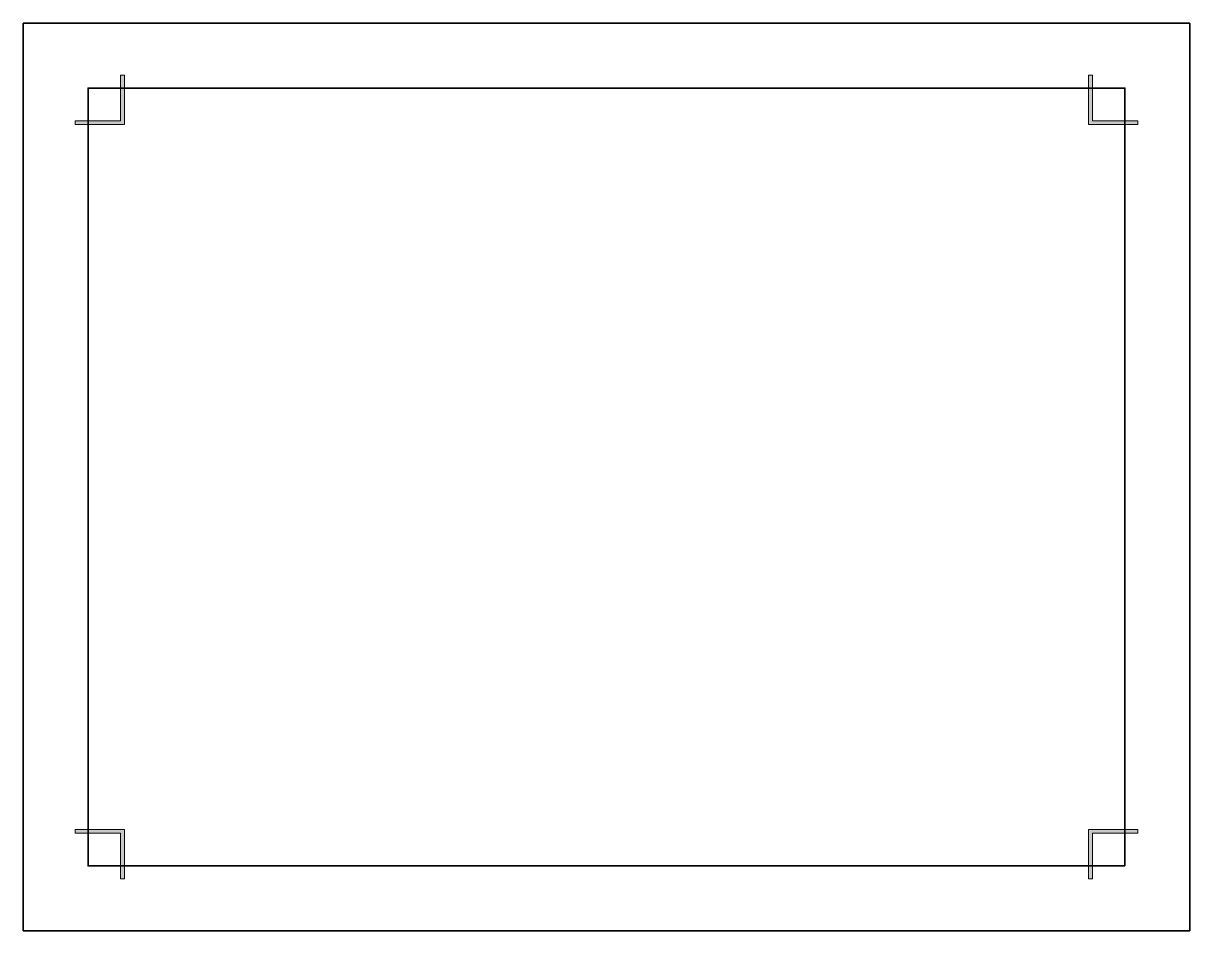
# Model space of a CAD drawing. Header units: millimetres. Extents: x 0 to 900, y -700 to 0.
import ezdxf

# ---------------------------------------------------------------- set-up
doc = ezdxf.new("R2010")
doc.units = ezdxf.units.MM
doc.header["$MEASUREMENT"] = 0
doc.layers.add('Layer 1', color=7, linetype='Continuous')

# ---------------------------------------------------------------- blocks, each defined once
blk = doc.blocks.new('block 2')
at = {"layer": 'Layer 1', "true_color": 0x66b32e}
h = blk.add_hatch(color=85, dxfattribs=at)
h.dxf.hatch_style = 2
h.paths.add_polyline_path([(75.11, -40.04), (75.11, -75.11), (40.04, -75.11), (40.04, -78.11), (75.11, -78.11), (78.11, -78.11), (78.11, -75.11), (78.11, -40.04)])
h = blk.add_hatch(color=85, dxfattribs=at)
h.dxf.hatch_style = 2
h.paths.add_polyline_path([(859.96, -75.11), (824.89, -75.11), (824.89, -40.04), (821.89, -40.04), (821.89, -75.11), (821.89, -78.11), (824.89, -78.11), (859.96, -78.11)])
h = blk.add_hatch(color=85, dxfattribs=at)
h.dxf.hatch_style = 2
h.paths.add_polyline_path([(40.04, -624.89), (75.11, -624.89), (75.11, -659.96), (78.11, -659.96), (78.11, -624.89), (78.11, -621.89), (75.11, -621.89), (40.04, -621.89)])
h = blk.add_hatch(color=85, dxfattribs=at)
h.dxf.hatch_style = 2
h.paths.add_polyline_path([(824.89, -659.96), (824.89, -624.89), (859.96, -624.89), (859.96, -621.89), (824.89, -621.89), (821.89, -621.89), (821.89, -624.89), (821.89, -659.96)])
at = {"layer": 'Layer 1', "color": 250, "lineweight": 9, "true_color": 0x1c1c1b}
for points in [[(75.11, -40.04), (75.11, -75.11), (40.04, -75.11), (40.04, -78.11), (75.11, -78.11), (78.11, -78.11), (78.11, -75.11), (78.11, -40.04), (75.11, -40.04)], [(859.96, -75.11), (824.89, -75.11), (824.89, -40.04), (821.89, -40.04), (821.89, -75.11), (821.89, -78.11), (824.89, -78.11), (859.96, -78.11), (859.96, -75.11)], [(40.04, -624.89), (75.11, -624.89), (75.11, -659.96), (78.11, -659.96), (78.11, -624.89), (78.11, -621.89), (75.11, -621.89), (40.04, -621.89), (40.04, -624.89)], [(824.89, -659.96), (824.89, -624.89), (859.96, -624.89), (859.96, -621.89), (824.89, -621.89), (821.89, -621.89), (821.89, -624.89), (821.89, -659.96), (824.89, -659.96)]]:
    blk.add_lwpolyline(points, dxfattribs=at)

msp = doc.modelspace()

# ---------------------------------------------------------------- linework, layer by layer
at = {"layer": 'Layer 1', "color": 250, "lineweight": 35, "true_color": 0x1c1c1b}
for points in [[(900, -700), (0, -700), (0, 0), (900, 0), (900, -700)], [(850, -650), (50, -650), (50, -50), (850, -50), (850, -650)]]:
    msp.add_lwpolyline(points, dxfattribs=at)

# ---------------------------------------------------------------- block references
at = {"layer": 'Layer 1'}
msp.add_blockref('block 2', (0, 0), dxfattribs=at)

doc.saveas('drawing.dxf')
